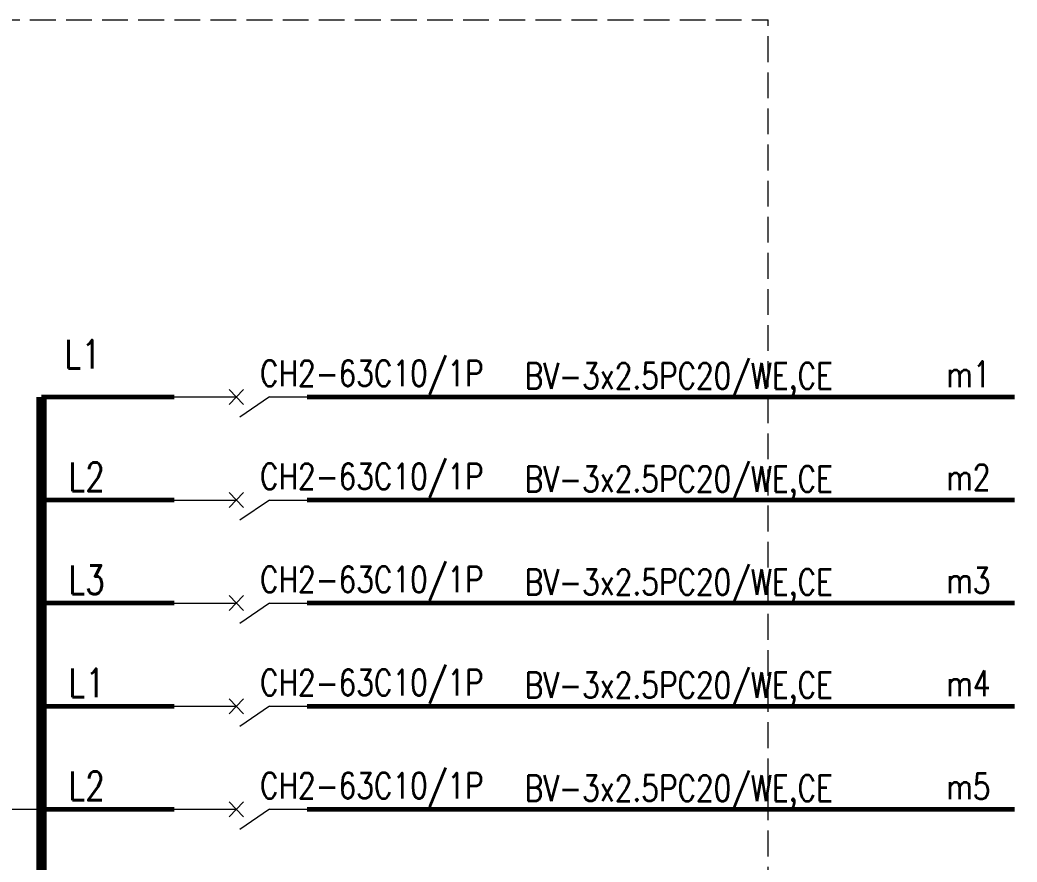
# Model space of a CAD drawing. Extents: x 1680110 to 2699828, y 269661 to 891349.
# Drawn here: x 2401696 to 2411363, y 661878 to 670041 of the extents above; entities that cross this region are included whole.
import ezdxf

# ---------------------------------------------------------------- set-up
doc = ezdxf.new("R2010")
doc.units = 0
doc.header["$LTSCALE"] = 1000
doc.header["$MEASUREMENT"] = 0
doc.linetypes.add('DASH', pattern=[0.35, 0.25, -0.1])
doc.layers.add('数字', color=3, linetype='Continuous')
doc.layers.add('文字', color=6, linetype='Continuous')
for name, color, linetype, lineweight in [('照明平面设备层', 11, 'Continuous', 20), ('照明线路', 1, 'Continuous', 50), ('虚线', 7, 'DASH', 20)]:
    doc.layers.add(name, color=color, linetype=linetype, lineweight=lineweight)
doc.styles.add('_TEL_DIM', font='SIMPLEX', dxfattribs={"width": 0.8, "height": 3.5, "bigfont": 'HZTXT'})

msp = doc.modelspace()

# ---------------------------------------------------------------- linework, layer by layer
at = {"layer": '文字', "const_width": 99.9}
msp.add_lwpolyline([(2401903.4, 666385.9), (2401903.4, 652880.4)], dxfattribs=at)
at = {"layer": '照明平面设备层'}
for p, q in [((2403191.9, 666385.9), (2403791.4, 666385.9)), ((2403724.3, 666458.4), (2403861.8, 666313.4)), ((2403861.8, 666458.4), (2403724.3, 666313.4)), ((2404115.3, 666385.9), (2403829.3, 666189.6)), ((2404115.3, 666385.9), (2404480.5, 666385.9)), ((2403724.3, 665459.3), (2403861.8, 665314.2)), ((2403861.8, 665459.3), (2403724.3, 665314.2)), ((2403191.9, 665386.8), (2403791.4, 665386.8)), ((2404115.3, 665386.8), (2403829.3, 665190.5)), ((2404115.3, 665386.8), (2404480.5, 665386.8)), ((2403724.3, 664460.1), (2403861.8, 664315.1)), ((2403861.8, 664460.1), (2403724.3, 664315.1)), ((2403191.9, 664387.6), (2403791.4, 664387.6)), ((2404115.3, 664387.6), (2403829.3, 664191.4)), ((2404115.3, 664387.6), (2404480.5, 664387.6)), ((2403191.9, 663388.5), (2403791.4, 663388.5)), ((2403724.3, 663461), (2403861.8, 663316)), ((2403861.8, 663461), (2403724.3, 663316)), ((2404115.3, 663388.5), (2403829.3, 663192.3)), ((2404115.3, 663388.5), (2404480.5, 663388.5)), ((2403724.3, 662461.9), (2403861.8, 662316.9)), ((2403861.8, 662461.9), (2403724.3, 662316.9)), ((2401538.2, 662389.4), (2401903.4, 662389.4)), ((2403191.9, 662389.4), (2403791.4, 662389.4)), ((2404115.3, 662389.4), (2403829.3, 662193.1)), ((2404115.3, 662389.4), (2404480.5, 662389.4))]:
    msp.add_line(p, q, dxfattribs=at)
at = {"layer": '照明线路', "linetype": 'ByBlock', "const_width": 45}
for points in [[(2401903.4, 666385.9), (2403191.9, 666385.9)], [(2404480.5, 666385.9), (2411340.9, 666385.9)], [(2401903.4, 665386.8), (2403191.9, 665386.8)], [(2404480.5, 665386.8), (2411340.9, 665386.8)], [(2401903.4, 664387.6), (2403191.9, 664387.6)], [(2404480.5, 664387.6), (2411340.9, 664387.6)], [(2401903.4, 663388.5), (2403191.9, 663388.5)], [(2404480.5, 663388.5), (2411340.9, 663388.5)], [(2401903.4, 662389.4), (2403191.9, 662389.4)], [(2404480.5, 662389.4), (2411340.9, 662389.4)]]:
    msp.add_lwpolyline(points, dxfattribs=at)
at = {"layer": '虚线'}
for p in [(2398293.3, 670041.1), (2408949.6, 650732.5)]:
    msp.add_line(p, (2408949.6, 670041.1), dxfattribs=at)

# ---------------------------------------------------------------- texts
at = {"layer": '数字', "linetype": 'ByBlock', "style": '_TEL_DIM', "width": 0.8}
for s, height, p in [('L1', 277.53, (2402128.1, 666662.5)), ('CH2-63C10/1P', 249.78, (2404022.8, 666490.7)), ('BV-3x2.5PC20/WE,CE', 249.78, (2406589, 666465.9)), ('m1', 249.78, (2410677.1, 666482.2)), ('L2', 277.53, (2402167.2, 665474.3)), ('CH2-63C10/1P', 249.78, (2404022.8, 665491.6)), ('BV-3x2.5PC20/WE,CE', 249.78, (2406589, 665466.8)), ('m2', 249.78, (2410677.1, 665483.1)), ('L3', 277.53, (2402167.2, 664475.2)), ('CH2-63C10/1P', 249.78, (2404022.8, 664492.5)), ('BV-3x2.5PC20/WE,CE', 249.78, (2406589, 664467.6)), ('m3', 249.78, (2410677.1, 664484)), ('CH2-63C10/1P', 249.78, (2404022.8, 663493.3)), ('L1', 277.53, (2402167.2, 663476.1)), ('BV-3x2.5PC20/WE,CE', 249.78, (2406589, 663468.5)), ('m4', 249.78, (2410677.1, 663484.9)), ('L2', 277.53, (2402167.2, 662477)), ('CH2-63C10/1P', 249.78, (2404022.8, 662494.2)), ('BV-3x2.5PC20/WE,CE', 249.78, (2406589, 662469.4)), ('m5', 249.78, (2410677.1, 662485.8))]:
    msp.add_text(s, height=height, dxfattribs=at).set_placement(p)

doc.saveas('drawing.dxf')
